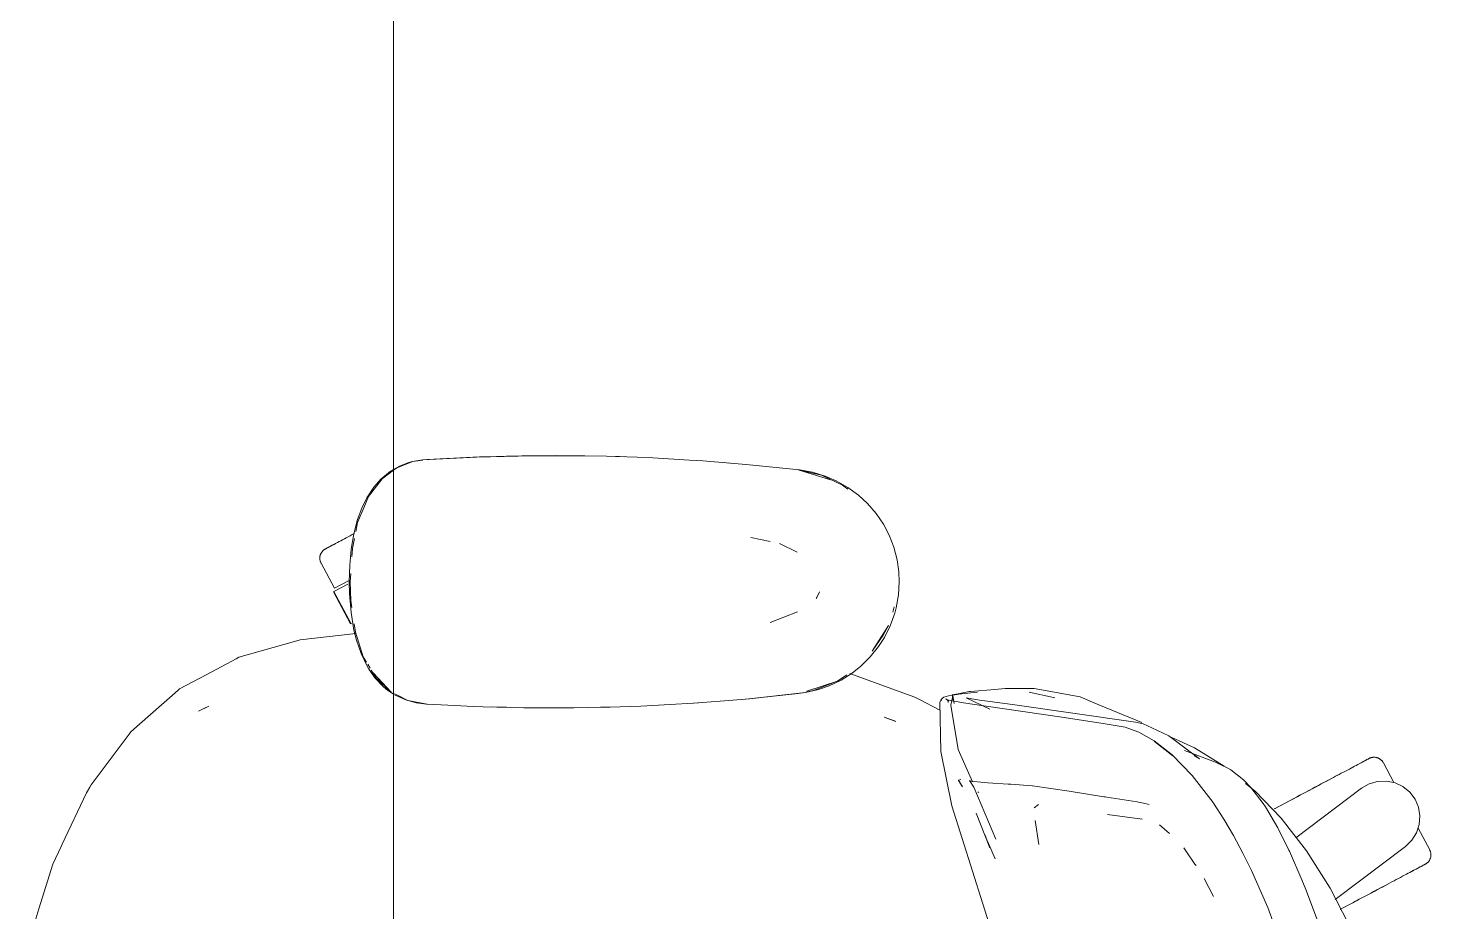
# Model space of a CAD drawing. Header units: millimetres. Extents: x 155927 to 326028, y -36033 to 97293.
# Drawn here: x 202085 to 202624, y 33683 to 34023 of the extents above; entities that cross this region are included whole.
import ezdxf

# ---------------------------------------------------------------- set-up
doc = ezdxf.new("R2010")
doc.units = ezdxf.units.MM
doc.header["$MEASUREMENT"] = 0
doc.layers.add('G-IMPT', color=8, linetype='CONTINUOUS', lineweight=9)
doc.layers.add('I-FURN', color=8, linetype='CONTINUOUS', lineweight=9)

msp = doc.modelspace()

# ---------------------------------------------------------------- linework, layer by layer
at = {"layer": 'G-IMPT'}
for p, q in [((202227.67, 33854.24), (202225.43, 33852.97)), ((202226.64, 33853.57), (202225.43, 33852.68)), ((202232.84, 33855.98), (202226.64, 33853.57)), ((202227.67, 33854.24), (202231.31, 33855.64)), ((202232.66, 33856), (202231.31, 33855.64)), ((202232.66, 33856), (202235.05, 33856.45)), ((202232.84, 33855.98), (202236.68, 33856.57)), ((202236.7, 33856.7), (202235.05, 33856.45)), ((202258.48, 33857.79), (202236.7, 33856.7)), ((202257.28, 33857.75), (202236.7, 33856.7)), ((202236.7, 33856.7), (202238.31, 33856.81)), ((202258.48, 33857.79), (202238.31, 33856.81)), ((202278.67, 33858.25), (202257.28, 33857.75)), ((202268.84, 33858.09), (202257.28, 33857.75)), ((202257.28, 33857.75), (202258.48, 33857.79)), ((202278.67, 33858.25), (202258.48, 33857.79)), ((202268.84, 33858.09), (202288.06, 33858.3)), ((202278.67, 33858.25), (202268.84, 33858.09)), ((202298.86, 33858.21), (202268.84, 33858.09)), ((202276.63, 33858.23), (202274.72, 33858.16)), ((202278.67, 33858.21), (202276.63, 33858.23)), ((202298.86, 33858.21), (202278.67, 33858.25)), ((202298.86, 33858.21), (202288.06, 33858.3)), ((202298.86, 33858.21), (202307.27, 33858.04)), ((202319.03, 33857.65), (202307.27, 33858.04)), ((202312.21, 33857.9), (202310.72, 33857.92)), ((202314.15, 33857.79), (202312.21, 33857.9)), ((202319.03, 33857.65), (202325.06, 33857.4)), ((202339.2, 33856.59), (202325.06, 33857.4)), ((202344.28, 33856.26), (202339.2, 33856.59)), ((202344.28, 33856.26), (202359.34, 33855.02)), ((202352.47, 33855.61), (202354.14, 33855.44)), ((202359.34, 33855.02), (202363.47, 33854.67)), ((202363.47, 33854.67), (202381.4, 33852.76)), ((202221.02, 33849.41), (202215.8, 33842.62)), ((202217.83, 33846.17), (202220.5, 33849.21)), ((202224.24, 33852.29), (202220.5, 33849.21)), ((202225.43, 33852.68), (202221.02, 33849.41)), ((202225.43, 33852.97), (202224.24, 33852.29)), ((202380.88, 33852.76), (202393.35, 33848.93)), ((202380.88, 33852.76), (202384.2, 33851.85)), ((202381.4, 33852.76), (202386.44, 33851.87)), ((202389.85, 33850.72), (202381.45, 33852.64)), ((202393.35, 33848.93), (202384.2, 33851.85)), ((202391.3, 33850.4), (202386.44, 33851.87)), ((202389.85, 33850.72), (202397.92, 33846.98)), ((202395.54, 33848.59), (202391.3, 33850.4)), ((202395.54, 33848.59), (202399.98, 33846.08)), ((202215.8, 33842.62), (202213.96, 33838.22)), ((202215.18, 33842.12), (202217.83, 33846.17)), ((202400.03, 33845.39), (202397.92, 33846.98)), ((202404.07, 33843.08), (202399.98, 33846.08)), ((202404.07, 33843.08), (202407.5, 33839.92)), ((202211.61, 33833.71), (202213.19, 33838.05)), ((202211.63, 33832.6), (202213.96, 33838.22)), ((202215.18, 33842.12), (202213.19, 33838.05)), ((202410.83, 33836.08), (202407.5, 33839.92)), ((202211.61, 33833.71), (202210.18, 33828.23)), ((202211.63, 33832.6), (202210.92, 33829.14)), ((202413.66, 33831.92), (202410.83, 33836.08)), ((202413.66, 33831.92), (202415.85, 33827.75)), ((202209.18, 33822.3), (202210.18, 33828.23)), ((202210.36, 33826.39), (202209.59, 33822.64)), ((202362.68, 33826.8), (202370.12, 33825.22)), ((202415.85, 33827.75), (202417.68, 33823.04)), ((202209.18, 33822.3), (202208.61, 33816.15)), ((202209.59, 33822.64), (202209.4, 33819.43)), ((202380.51, 33821.19), (202373.73, 33824.46)), ((202418.94, 33818.17), (202417.68, 33823.04)), ((202208.43, 33809.81), (202208.61, 33816.15)), ((202418.94, 33818.17), (202419.59, 33813.66)), ((202209, 33812.92), (202208.81, 33809.81)), ((202419.76, 33809.81), (202419.59, 33813.66)), ((202208.52, 33805.31), (202208.43, 33809.81)), ((202208.52, 33805.31), (202209.1, 33797.99)), ((202209.04, 33802.65), (202208.81, 33809.81)), ((202389.15, 33805.99), (202388.13, 33803.76)), ((202419.47, 33804.77), (202418.59, 33799.82)), ((202419.76, 33809.81), (202419.47, 33804.77)), ((202209.04, 33802.65), (202209.43, 33799.87)), ((202388.13, 33803.76), (202387.84, 33803.31)), ((202417.22, 33798.13), (202417.84, 33800.16)), ((202418.59, 33799.82), (202418.02, 33797.7)), ((202210.21, 33791.23), (202209.1, 33797.99)), ((202370.18, 33794.09), (202380.61, 33798.24)), ((202416.31, 33792.92), (202418.02, 33797.7)), ((202210.88, 33789.88), (202189.6, 33787.47)), ((202211.19, 33787.3), (202210.21, 33791.23)), ((202210.3, 33793.68), (202210.76, 33790.39)), ((202210.76, 33790.39), (202213.79, 33781)), ((202415.66, 33793.02), (202409.34, 33783.07)), ((202413.5, 33789.34), (202409.34, 33783.07)), ((202415.66, 33793.02), (202413.5, 33789.34)), ((202416.31, 33792.92), (202414.07, 33788.41)), ((202187.34, 33786.83), (202166, 33780.83)), ((202187.34, 33786.83), (202189.6, 33787.47)), ((202211.19, 33787.3), (202212.93, 33782.22)), ((202408.61, 33780.89), (202411.8, 33784.87)), ((202414.07, 33788.41), (202411.8, 33784.87)), ((202164.89, 33780.23), (202153.65, 33774.22)), ((202166, 33780.83), (202164.89, 33780.23)), ((202212.93, 33782.22), (202215.14, 33777.58)), ((202213.79, 33781), (202215.04, 33778.91)), ((202215.54, 33778.08), (202216.4, 33776.64)), ((202408.61, 33780.89), (202405.01, 33777.34)), ((202153.65, 33774.22), (202143.21, 33768.64)), ((202215.14, 33777.58), (202215.94, 33776.21)), ((202218.39, 33772.75), (202215.94, 33776.21)), ((202216.87, 33775.85), (202218.76, 33772.69)), ((202217.56, 33774.78), (202218.84, 33773.31)), ((202217.56, 33774.78), (202224.47, 33767.39)), ((202221.25, 33769.7), (202218.39, 33772.75)), ((202218.76, 33772.69), (202224.47, 33767.39)), ((202219.47, 33772.59), (202222.05, 33769.62)), ((202396.05, 33771.6), (202399.63, 33774.02)), ((202397.38, 33771.99), (202401.7, 33774.72)), ((202400.81, 33774.6), (202419.75, 33767.66)), ((202405.01, 33777.34), (202401.7, 33774.72)), ((202127.76, 33755.03), (202142.55, 33768.05)), ((202142.55, 33768.05), (202143.21, 33768.64)), ((202221.25, 33769.7), (202222.57, 33768.57)), ((202224.47, 33767.39), (202222.05, 33769.62)), ((202225.43, 33766.61), (202222.57, 33768.57)), ((202383.7, 33767.2), (202360.75, 33764.74)), ((202383.7, 33767.2), (202362.26, 33764.84)), ((202383.7, 33767.2), (202380.88, 33766.86)), ((202383.7, 33767.2), (202388.66, 33768.35)), ((202383.78, 33767.41), (202386.83, 33767.99)), ((202396.05, 33771.6), (202384.2, 33767.78)), ((202393.35, 33770.69), (202384.2, 33767.78)), ((202386.83, 33767.99), (202395.01, 33771.19)), ((202392.8, 33769.8), (202388.66, 33768.35)), ((202397.38, 33771.99), (202392.8, 33769.8)), ((202396.05, 33771.6), (202393.35, 33770.69)), ((202419.75, 33767.66), (202425.72, 33765.47)), ((202446.64, 33767.6), (202442.39, 33766.78)), ((202442.59, 33766.6), (202447.28, 33767.12)), ((202447.11, 33767.64), (202446.64, 33767.6)), ((202447.11, 33767.64), (202456.43, 33768.44)), ((202447.28, 33767.12), (202449.87, 33767.33)), ((202456.43, 33768.44), (202460.39, 33768.78)), ((202464.56, 33768.78), (202460.39, 33768.78)), ((202471.52, 33768.76), (202464.56, 33768.78)), ((202469.66, 33767.35), (202478.97, 33765.3)), ((202471.52, 33768.76), (202489.22, 33765.52)), ((202150.51, 33760.02), (202154.4, 33761.98)), ((202152.81, 33761.2), (202154.4, 33761.98)), ((202226.7, 33766.29), (202225.43, 33766.91)), ((202225.79, 33766.37), (202230.12, 33764.38)), ((202226.7, 33766.29), (202230.96, 33764.18)), ((202234.07, 33763.31), (202230.12, 33764.38)), ((202230.96, 33764.18), (202238.31, 33762.81)), ((202238.08, 33762.81), (202234.07, 33763.31)), ((202243.75, 33762.53), (202238.08, 33762.81)), ((202243.75, 33762.53), (202256.31, 33761.91)), ((202259.85, 33761.79), (202256.31, 33761.91)), ((202275.52, 33761.41), (202259.85, 33761.79)), ((202263.25, 33761.73), (202266.58, 33761.59)), ((202268.8, 33761.59), (202266.58, 33761.59)), ((202300.22, 33761.44), (202312.52, 33761.73)), ((202306.99, 33761.58), (202304.92, 33761.58)), ((202308.65, 33761.65), (202306.99, 33761.58)), ((202320.4, 33762.03), (202312.52, 33761.73)), ((202320.4, 33762.03), (202331.71, 33762.57)), ((202340.58, 33763.13), (202331.71, 33762.57)), ((202340.58, 33763.13), (202350.87, 33763.86)), ((202342.62, 33763.27), (202340.72, 33763.18)), ((202342.62, 33763.27), (202344.04, 33763.4)), ((202362.26, 33764.84), (202350.87, 33763.86)), ((202360.75, 33764.74), (202380.88, 33766.86)), ((202427.48, 33764.54), (202425.72, 33765.47)), ((202435.38, 33760.4), (202427.48, 33764.54)), ((202435.31, 33763.59), (202435.92, 33764.62)), ((202435.7, 33744.6), (202435.31, 33763.59)), ((202435.79, 33764), (202435.92, 33764.62)), ((202435.79, 33764), (202435.9, 33764.55)), ((202435.92, 33764.62), (202435.9, 33764.55)), ((202436.3, 33765.12), (202435.92, 33764.62)), ((202436.83, 33765.44), (202436.3, 33765.12)), ((202436.83, 33765.44), (202438.7, 33765.99)), ((202438.19, 33764.4), (202437.68, 33764.79)), ((202438.78, 33764.23), (202437.68, 33764.79)), ((202438.78, 33764.23), (202438.16, 33764.4)), ((202438.16, 33764.4), (202444.43, 33763.29)), ((202438.19, 33764.4), (202438.51, 33763.86)), ((202438.59, 33763.36), (202438.51, 33763.86)), ((202441.97, 33766.53), (202438.7, 33765.99)), ((202440.3, 33765.93), (202439.61, 33762.35)), ((202442.33, 33745.3), (202439.61, 33762.35)), ((202442.39, 33766.78), (202440.06, 33766.34)), ((202440.79, 33763.06), (202440.06, 33766.34)), ((202440.79, 33763.06), (202440.3, 33765.93)), ((202441.97, 33766.53), (202442.59, 33766.6)), ((202444.43, 33763.29), (202452.28, 33762.18)), ((202445.4, 33765.2), (202454.59, 33760.84)), ((202445.4, 33765.2), (202446.26, 33765.06)), ((202451.29, 33764.23), (202446.26, 33765.06)), ((202451.29, 33764.23), (202452.58, 33764.01)), ((202452.28, 33762.18), (202483.16, 33757.63)), ((202463.25, 33762.57), (202452.58, 33764.01)), ((202463.25, 33762.57), (202510.46, 33755.9)), ((202478.97, 33765.3), (202479.54, 33765.15)), ((202489.22, 33765.52), (202493.08, 33763.92)), ((202496.45, 33762.53), (202493.08, 33763.92)), ((202512.9, 33755.74), (202496.45, 33762.53)), ((202150.51, 33760.02), (202152.81, 33761.2)), ((202275.52, 33761.41), (202280.03, 33761.36)), ((202280.03, 33761.36), (202294.75, 33761.37)), ((202300.22, 33761.44), (202294.75, 33761.37)), ((202418.44, 33756.06), (202413.98, 33757.7)), ((202413.98, 33757.7), (202417.86, 33756.32)), ((202418.44, 33756.06), (202417.86, 33756.32)), ((202483.16, 33757.63), (202498.92, 33755.23)), ((202109.21, 33731.7), (202123.78, 33751.19)), ((202123.78, 33751.19), (202124.5, 33752.16)), ((202127.76, 33755.03), (202124.5, 33752.16)), ((202506.59, 33753.93), (202498.92, 33755.23)), ((202506.59, 33753.93), (202511.38, 33752.18)), ((202510.46, 33755.9), (202513.45, 33755.25)), ((202511.81, 33751.97), (202511.38, 33752.18)), ((202517.64, 33748.68), (202511.81, 33751.97)), ((202516.82, 33753.68), (202513.45, 33755.25)), ((202516.82, 33753.68), (202523.34, 33750.64)), ((202517.64, 33748.68), (202524.61, 33743.26)), ((202524.82, 33742.96), (202517.87, 33748.35)), ((202517.87, 33748.35), (202521.24, 33745.76)), ((202524.82, 33742.96), (202521.24, 33745.76)), ((202535.05, 33741.7), (202523.34, 33750.64)), ((202524.53, 33749.97), (202533.16, 33745.99)), ((202533.16, 33745.99), (202544.6, 33738.87)), ((202435.7, 33744.6), (202439.89, 33723.65)), ((202442.33, 33745.3), (202447.94, 33732.95)), ((202532.34, 33735.36), (202524.61, 33743.26)), ((202529.39, 33744.94), (202541.3, 33740.43)), ((202535.05, 33741.7), (202533.01, 33742.86)), ((202543.52, 33739.35), (202541.3, 33740.43)), ((202532.34, 33735.36), (202540.36, 33724.92)), ((202545.96, 33738.18), (202543.52, 33739.35)), ((202547.1, 33737.56), (202545.96, 33738.18)), ((202547.1, 33737.56), (202551.96, 33733.7)), ((202107.38, 33728.64), (202107.81, 33729.35)), ((202108.75, 33730.92), (202107.81, 33729.35)), ((202109.21, 33731.7), (202108.75, 33730.92)), ((202442.47, 33733.48), (202442.53, 33733.5)), ((202442.47, 33733.48), (202444.06, 33731.01)), ((202443.41, 33733.77), (202442.53, 33733.5)), ((202444.06, 33731.01), (202442.53, 33733.5)), ((202442.53, 33733.5), (202444.02, 33731.03)), ((202447.4, 33733.18), (202446.68, 33733.47)), ((202446.68, 33733.47), (202448.44, 33730.8)), ((202447.4, 33733.18), (202447.41, 33733.18)), ((202449.79, 33732.88), (202447.41, 33733.18)), ((202448.44, 33730.8), (202456.87, 33710.82)), ((202449.79, 33732.88), (202449.87, 33732.88)), ((202453.75, 33732.58), (202449.87, 33732.88)), ((202461.61, 33732.02), (202453.75, 33732.58)), ((202462.59, 33731.95), (202461.61, 33732.02)), ((202470.83, 33731.33), (202462.59, 33731.95)), ((202470.83, 33731.33), (202470.91, 33731.32)), ((202484.98, 33729.29), (202470.91, 33731.32)), ((202484.98, 33729.29), (202498.34, 33727.17)), ((202551.96, 33733.7), (202554.86, 33730.68)), ((202556.53, 33729.26), (202552.85, 33732.26)), ((202554.86, 33730.68), (202559.57, 33724.55)), ((202556.53, 33729.26), (202566.48, 33718.96)), ((202107.38, 33728.64), (202098.12, 33709)), ((202449.89, 33729.08), (202450.32, 33728.81)), ((202471.57, 33722.94), (202473.21, 33724.22)), ((202498.34, 33727.17), (202498.85, 33727.09)), ((202499.46, 33727), (202498.85, 33727.09)), ((202499.46, 33727), (202511.18, 33725.2)), ((202511.18, 33725.2), (202511.65, 33725.12)), ((202513.63, 33724.7), (202511.65, 33725.12)), ((202515.8, 33724.24), (202513.63, 33724.7)), ((202540.53, 33724.67), (202540.36, 33724.92)), ((202544.41, 33718.57), (202540.53, 33724.67)), ((202559.57, 33724.55), (202560.43, 33723.26)), ((202455.88, 33673.41), (202439.89, 33723.65)), ((202452.57, 33712.46), (202449.32, 33720.93)), ((202499.76, 33720.32), (202513.12, 33718.54)), ((202513.12, 33718.54), (202512.64, 33718.68)), ((202544.41, 33718.57), (202548.18, 33712.34)), ((202565.17, 33715.26), (202560.43, 33723.26)), ((202576.29, 33706.36), (202566.48, 33718.96)), ((202471.93, 33717.99), (202473.33, 33708.83)), ((202471.93, 33717.99), (202471.97, 33717.64)), ((202523.61, 33713.04), (202519.71, 33716.38)), ((202565.47, 33714.66), (202565.17, 33715.26)), ((202565.47, 33714.66), (202569.47, 33706.65)), ((202094.5, 33701.32), (202097.69, 33708.08)), ((202098.12, 33709), (202097.69, 33708.08)), ((202454.59, 33707.56), (202452.57, 33712.67)), ((202452.57, 33712.67), (202454.59, 33707.56)), ((202452.57, 33712.46), (202454.59, 33707.56)), ((202453.6, 33710.08), (202456.64, 33703.37)), ((202551.75, 33705.55), (202548.18, 33712.34)), ((202529.89, 33706.41), (202529.14, 33707.51)), ((202529.89, 33706.41), (202533.38, 33701.27)), ((202551.75, 33705.55), (202555.14, 33698.82)), ((202569.69, 33706.21), (202569.47, 33706.65)), ((202569.69, 33706.21), (202574.47, 33695.25)), ((202585.26, 33692.07), (202576.29, 33706.36)), ((202094.5, 33701.32), (202089.17, 33684.04)), ((202533.38, 33701.27), (202533.78, 33700.7)), ((202561.32, 33684.6), (202555.14, 33698.82)), ((202536.91, 33695.8), (202540.46, 33688.83)), ((202574.47, 33695.25), (202575.95, 33691.57)), ((202581.55, 33676.5), (202575.95, 33691.57)), ((202592.36, 33678.29), (202585.26, 33692.07)), ((202089.17, 33684.04), (202084.98, 33670.44)), ((202566.78, 33669.72), (202561.32, 33684.6))]:
    msp.add_line(p, q, dxfattribs=at)
at = {"layer": 'I-FURN'}
for p, q in [((202225.43, 32807.61), (202225.43, 34207.61)), ((202225.43, 34207.61), (202225.43, 32807.61)), ((202206.52, 33826.29), (202205.83, 33825.92)), ((202207.25, 33826.68), (202206.52, 33826.29)), ((202208, 33827.07), (202207.25, 33826.68)), ((202208.77, 33827.49), (202208, 33827.07)), ((202209.57, 33827.91), (202208.77, 33827.49)), ((202210.4, 33828.35), (202209.57, 33827.91)), ((202197.61, 33820.83), (202197.69, 33820.96)), ((202197.69, 33820.96), (202197.78, 33821.1)), ((202197.78, 33821.1), (202197.87, 33821.23)), ((202197.87, 33821.23), (202197.97, 33821.36)), ((202197.97, 33821.36), (202198.07, 33821.48)), ((202198.07, 33821.48), (202198.18, 33821.6)), ((202198.18, 33821.6), (202198.29, 33821.72)), ((202198.29, 33821.72), (202198.41, 33821.83)), ((202198.41, 33821.83), (202198.53, 33821.94)), ((202198.53, 33821.94), (202198.65, 33822.04)), ((202198.65, 33822.04), (202198.78, 33822.14)), ((202198.78, 33822.14), (202198.91, 33822.23)), ((202198.91, 33822.23), (202199.05, 33822.31)), ((202199.05, 33822.31), (202199.19, 33822.39)), ((202199.19, 33822.39), (202199.23, 33822.41)), ((202199.28, 33822.44), (202199.23, 33822.42)), ((202199.23, 33822.41), (202199.25, 33822.42)), ((202199.23, 33822.42), (202199.23, 33822.41)), ((202199.25, 33822.42), (202199.31, 33822.46)), ((202199.36, 33822.48), (202199.28, 33822.44)), ((202199.31, 33822.46), (202199.41, 33822.51)), ((202199.48, 33822.55), (202199.36, 33822.48)), ((202199.41, 33822.51), (202199.55, 33822.58)), ((202199.64, 33822.63), (202199.48, 33822.55)), ((202199.55, 33822.58), (202199.73, 33822.68)), ((202199.84, 33822.74), (202199.64, 33822.63)), ((202199.73, 33822.68), (202199.95, 33822.8)), ((202200.08, 33822.87), (202199.84, 33822.74)), ((202199.95, 33822.8), (202200.21, 33822.93)), ((202200.36, 33823.02), (202200.08, 33822.87)), ((202200.21, 33822.93), (202200.51, 33823.09)), ((202200.68, 33823.18), (202200.36, 33823.02)), ((202200.51, 33823.09), (202200.84, 33823.27)), ((202201.04, 33823.37), (202200.68, 33823.18)), ((202200.84, 33823.27), (202201.21, 33823.47)), ((202201.43, 33823.58), (202201.04, 33823.37)), ((202201.21, 33823.47), (202201.62, 33823.69)), ((202201.86, 33823.81), (202201.43, 33823.58)), ((202201.62, 33823.69), (202202.07, 33823.92)), ((202202.33, 33824.06), (202201.86, 33823.81)), ((202202.07, 33823.92), (202202.55, 33824.18)), ((202202.83, 33824.33), (202202.33, 33824.06)), ((202202.55, 33824.18), (202203.07, 33824.45)), ((202203.36, 33824.61), (202202.83, 33824.33)), ((202203.07, 33824.45), (202203.62, 33824.75)), ((202203.93, 33824.91), (202203.36, 33824.61)), ((202203.62, 33824.75), (202204.2, 33825.06)), ((202204.53, 33825.23), (202203.93, 33824.91)), ((202205.17, 33825.57), (202204.53, 33825.23)), ((202205.83, 33825.92), (202205.17, 33825.57)), ((202197.09, 33818.98), (202197.1, 33819.14)), ((202197.09, 33818.82), (202197.09, 33818.98)), ((202197.1, 33818.66), (202197.09, 33818.82)), ((202197.1, 33819.14), (202197.12, 33819.3)), ((202197.11, 33818.5), (202197.1, 33818.66)), ((202197.12, 33818.34), (202197.11, 33818.5)), ((202197.12, 33819.3), (202197.14, 33819.46)), ((202197.15, 33818.18), (202197.12, 33818.34)), ((202197.14, 33819.46), (202197.16, 33819.62)), ((202197.18, 33818.02), (202197.15, 33818.18)), ((202197.16, 33819.62), (202197.2, 33819.78)), ((202197.21, 33817.86), (202197.18, 33818.02)), ((202197.2, 33819.78), (202197.24, 33819.93)), ((202197.26, 33817.71), (202197.21, 33817.86)), ((202197.24, 33819.93), (202197.28, 33820.09)), ((202197.31, 33817.55), (202197.26, 33817.71)), ((202197.28, 33820.09), (202197.34, 33820.24)), ((202197.36, 33817.4), (202197.31, 33817.55)), ((202197.34, 33820.24), (202197.4, 33820.39)), ((202197.42, 33817.25), (202197.36, 33817.4)), ((202197.4, 33820.39), (202197.46, 33820.54)), ((202197.49, 33817.11), (202197.42, 33817.25)), ((202197.46, 33820.54), (202197.53, 33820.68)), ((202197.56, 33816.96), (202197.49, 33817.11)), ((202197.53, 33820.68), (202197.61, 33820.83)), ((202197.56, 33816.96), (202202.71, 33807.28)), ((202202.71, 33807.28), (202208.34, 33810.27)), ((202202.36, 33805.95), (202208.93, 33793.59)), ((202202.53, 33806.05), (202207.82, 33808.86)), ((202209.1, 33793.68), (202202.53, 33806.05)), ((202209.2, 33793.73), (202209.1, 33793.68)), ((202596.99, 33740.12), (202596.47, 33739.85)), ((202596.71, 33739.98), (202597.21, 33740.25)), ((202597.47, 33740.38), (202596.99, 33740.12)), ((202597.21, 33740.25), (202597.68, 33740.49)), ((202597.92, 33740.62), (202597.47, 33740.38)), ((202597.68, 33740.49), (202598.11, 33740.72)), ((202598.33, 33740.84), (202597.92, 33740.62)), ((202598.11, 33740.72), (202598.5, 33740.93)), ((202598.7, 33741.03), (202598.33, 33740.84)), ((202598.5, 33740.93), (202598.86, 33741.12)), ((202599.03, 33741.21), (202598.7, 33741.03)), ((202598.86, 33741.12), (202599.18, 33741.29)), ((202599.33, 33741.37), (202599.03, 33741.21)), ((202599.18, 33741.29), (202599.45, 33741.44)), ((202599.59, 33741.51), (202599.33, 33741.37)), ((202599.45, 33741.44), (202599.7, 33741.56)), ((202599.81, 33741.63), (202599.59, 33741.51)), ((202599.7, 33741.56), (202599.9, 33741.67)), ((202599.99, 33741.72), (202599.81, 33741.63)), ((202599.9, 33741.67), (202600.06, 33741.76)), ((202600.13, 33741.8), (202599.99, 33741.72)), ((202600.06, 33741.76), (202600.18, 33741.82)), ((202600.23, 33741.85), (202600.13, 33741.8)), ((202600.18, 33741.82), (202600.26, 33741.87)), ((202600.29, 33741.88), (202600.23, 33741.85)), ((202600.26, 33741.87), (202600.3, 33741.89)), ((202600.31, 33741.89), (202600.29, 33741.88)), ((202600.3, 33741.89), (202600.31, 33741.89)), ((202600.31, 33741.89), (202600.45, 33741.96)), ((202600.45, 33741.96), (202600.6, 33742.03)), ((202600.6, 33742.03), (202600.75, 33742.09)), ((202600.75, 33742.09), (202600.9, 33742.15)), ((202600.9, 33742.15), (202601.05, 33742.2)), ((202601.05, 33742.2), (202601.21, 33742.24)), ((202601.21, 33742.24), (202601.37, 33742.28)), ((202601.37, 33742.28), (202601.53, 33742.31)), ((202601.53, 33742.31), (202601.68, 33742.33)), ((202601.68, 33742.33), (202601.85, 33742.35)), ((202601.85, 33742.35), (202602.01, 33742.36)), ((202602.01, 33742.36), (202602.17, 33742.36)), ((202602.17, 33742.36), (202602.33, 33742.36)), ((202602.33, 33742.36), (202602.49, 33742.35)), ((202602.49, 33742.35), (202602.65, 33742.34)), ((202602.65, 33742.34), (202602.81, 33742.32)), ((202602.81, 33742.32), (202602.97, 33742.29)), ((202602.97, 33742.29), (202603.13, 33742.26)), ((202603.13, 33742.26), (202603.28, 33742.22)), ((202603.28, 33742.22), (202603.44, 33742.17)), ((202603.44, 33742.17), (202603.59, 33742.12)), ((202603.59, 33742.12), (202603.74, 33742.06)), ((202603.74, 33742.06), (202603.89, 33741.99)), ((202603.89, 33741.99), (202604.03, 33741.92)), ((202604.03, 33741.92), (202604.17, 33741.85)), ((202604.17, 33741.85), (202604.31, 33741.77)), ((202604.31, 33741.77), (202604.45, 33741.68)), ((202604.45, 33741.68), (202604.58, 33741.59)), ((202604.58, 33741.59), (202604.71, 33741.49)), ((202604.71, 33741.49), (202604.83, 33741.39)), ((202604.83, 33741.39), (202604.95, 33741.28)), ((202604.95, 33741.28), (202605.07, 33741.17)), ((202605.07, 33741.17), (202605.18, 33741.05)), ((202605.18, 33741.05), (202605.29, 33740.93)), ((202605.29, 33740.93), (202605.39, 33740.8)), ((202605.39, 33740.8), (202605.48, 33740.67)), ((202605.48, 33740.67), (202605.57, 33740.54)), ((202605.57, 33740.54), (202605.66, 33740.4)), ((202605.66, 33740.4), (202605.74, 33740.26)), ((202605.74, 33740.26), (202605.76, 33740.23)), ((202609.79, 33732.64), (202605.76, 33740.23)), ((202587.02, 33734.83), (202586.12, 33734.35)), ((202586.54, 33734.57), (202587.43, 33735.04)), ((202587.9, 33735.29), (202587.02, 33734.83)), ((202587.43, 33735.04), (202588.29, 33735.5)), ((202588.75, 33735.75), (202587.9, 33735.29)), ((202588.29, 33735.5), (202589.14, 33735.95)), ((202589.59, 33736.19), (202588.75, 33735.75)), ((202590.4, 33736.62), (202589.59, 33736.19)), ((202591.19, 33737.04), (202590.4, 33736.62)), ((202591.95, 33737.45), (202591.19, 33737.04)), ((202592.69, 33737.84), (202591.95, 33737.45)), ((202593.39, 33738.21), (202592.69, 33737.84)), ((202594.07, 33738.57), (202593.39, 33738.21)), ((202594.72, 33738.92), (202594.07, 33738.57)), ((202595.34, 33739.25), (202594.72, 33738.92)), ((202595.92, 33739.56), (202595.34, 33739.25)), ((202595.61, 33739.39), (202596.18, 33739.69)), ((202596.47, 33739.85), (202595.92, 33739.56)), ((202596.18, 33739.69), (202596.71, 33739.98)), ((202572.1, 33711.37), (202597.42, 33730.45)), ((202575.91, 33728.92), (202576.91, 33729.45)), ((202577.45, 33729.74), (202576.45, 33729.2)), ((202576.91, 33729.45), (202577.91, 33729.98)), ((202578.45, 33730.27), (202577.45, 33729.74)), ((202577.91, 33729.98), (202578.91, 33730.51)), ((202579.45, 33730.8), (202578.45, 33730.27)), ((202578.91, 33730.51), (202579.9, 33731.04)), ((202580.43, 33731.32), (202579.45, 33730.8)), ((202579.9, 33731.04), (202580.88, 33731.56)), ((202581.41, 33731.84), (202580.43, 33731.32)), ((202580.88, 33731.56), (202581.86, 33732.08)), ((202582.38, 33732.36), (202581.41, 33731.84)), ((202581.86, 33732.08), (202582.82, 33732.59)), ((202583.34, 33732.87), (202582.38, 33732.36)), ((202582.82, 33732.59), (202583.77, 33733.1)), ((202584.28, 33733.37), (202583.34, 33732.87)), ((202583.77, 33733.1), (202584.71, 33733.6)), ((202585.21, 33733.86), (202584.28, 33733.37)), ((202584.71, 33733.6), (202585.63, 33734.09)), ((202586.12, 33734.35), (202585.21, 33733.86)), ((202585.63, 33734.09), (202586.54, 33734.57)), ((202597.42, 33730.45), (202600.33, 33732.14)), ((202600.33, 33732.14), (202603.57, 33733.08)), ((202603.57, 33733.08), (202606.94, 33733.22)), ((202606.94, 33733.22), (202610.25, 33732.55)), ((202610.25, 33732.55), (202613.3, 33731.11)), ((202613.3, 33731.11), (202615.92, 33728.98)), ((202566.57, 33723.95), (202565.63, 33723.45)), ((202566.06, 33723.68), (202567.01, 33724.18)), ((202567.52, 33724.46), (202566.57, 33723.95)), ((202567.01, 33724.18), (202567.97, 33724.69)), ((202568.49, 33724.97), (202567.52, 33724.46)), ((202567.97, 33724.69), (202568.93, 33725.21)), ((202569.46, 33725.49), (202568.49, 33724.97)), ((202568.93, 33725.21), (202569.91, 33725.73)), ((202570.45, 33726.01), (202569.46, 33725.49)), ((202569.91, 33725.73), (202570.9, 33726.25)), ((202571.44, 33726.54), (202570.45, 33726.01)), ((202570.9, 33726.25), (202571.89, 33726.78)), ((202572.43, 33727.07), (202571.44, 33726.54)), ((202571.89, 33726.78), (202572.89, 33727.31)), ((202573.43, 33727.6), (202572.43, 33727.07)), ((202572.89, 33727.31), (202573.9, 33727.85)), ((202574.44, 33728.14), (202573.43, 33727.6)), ((202573.9, 33727.85), (202574.9, 33728.38)), ((202575.44, 33728.67), (202574.44, 33728.14)), ((202574.9, 33728.38), (202575.91, 33728.92)), ((202576.45, 33729.2), (202575.44, 33728.67)), ((202615.92, 33728.98), (202617.95, 33726.28)), ((202617.95, 33726.28), (202619.27, 33723.18)), ((202564.71, 33722.96), (202563.81, 33722.48)), ((202564.22, 33722.7), (202565.13, 33723.19)), ((202565.63, 33723.45), (202564.71, 33722.96)), ((202565.13, 33723.19), (202566.06, 33723.68)), ((202619.27, 33723.18), (202619.82, 33719.85)), ((202619.82, 33719.85), (202619.55, 33716.49)), ((202618.49, 33713.29), (202616.69, 33710.44)), ((202619.55, 33716.49), (202618.49, 33713.29)), ((202623.57, 33706.73), (202619.1, 33715.14)), ((202614.26, 33708.1), (202587.19, 33687.7)), ((202616.69, 33710.44), (202614.26, 33708.1)), ((202623.17, 33702.33), (202623.07, 33702.2)), ((202623.27, 33702.46), (202623.17, 33702.33)), ((202623.36, 33702.59), (202623.27, 33702.46)), ((202623.45, 33702.72), (202623.36, 33702.59)), ((202623.53, 33702.86), (202623.45, 33702.72)), ((202623.6, 33703), (202623.53, 33702.86)), ((202623.57, 33706.73), (202623.65, 33706.58)), ((202623.67, 33703.15), (202623.6, 33703)), ((202623.65, 33706.58), (202623.71, 33706.44)), ((202623.74, 33703.3), (202623.67, 33703.15)), ((202623.71, 33706.44), (202623.77, 33706.29)), ((202623.8, 33703.45), (202623.74, 33703.3)), ((202623.77, 33706.29), (202623.83, 33706.14)), ((202623.85, 33703.6), (202623.8, 33703.45)), ((202623.83, 33706.14), (202623.88, 33705.98)), ((202623.9, 33703.75), (202623.85, 33703.6)), ((202623.88, 33705.98), (202623.92, 33705.83)), ((202623.94, 33703.91), (202623.9, 33703.75)), ((202623.92, 33705.83), (202623.96, 33705.67)), ((202623.97, 33704.07), (202623.94, 33703.91)), ((202623.96, 33705.67), (202623.99, 33705.51)), ((202624, 33704.23), (202623.97, 33704.07)), ((202623.99, 33705.51), (202624.01, 33705.35)), ((202624.02, 33704.39), (202624, 33704.23)), ((202624.01, 33705.35), (202624.03, 33705.19)), ((202624.03, 33704.55), (202624.02, 33704.39)), ((202624.03, 33705.19), (202624.04, 33705.03)), ((202624.04, 33704.71), (202624.03, 33704.55)), ((202624.04, 33705.03), (202624.04, 33704.87)), ((202624.04, 33704.87), (202624.04, 33704.71)), ((202613.14, 33696.61), (202613.89, 33697.01)), ((202613.89, 33697.01), (202614.61, 33697.4)), ((202614.61, 33697.4), (202615.3, 33697.77)), ((202615.3, 33697.77), (202615.97, 33698.12)), ((202615.97, 33698.12), (202616.6, 33698.46)), ((202616.6, 33698.46), (202617.2, 33698.78)), ((202617.52, 33698.94), (202616.93, 33698.63)), ((202617.2, 33698.78), (202617.77, 33699.08)), ((202618.07, 33699.23), (202617.52, 33698.94)), ((202617.77, 33699.08), (202618.31, 33699.36)), ((202618.58, 33699.51), (202618.07, 33699.23)), ((202618.31, 33699.36), (202618.81, 33699.63)), ((202619.07, 33699.77), (202618.58, 33699.51)), ((202618.81, 33699.63), (202619.28, 33699.88)), ((202619.51, 33700), (202619.07, 33699.77)), ((202619.28, 33699.88), (202619.7, 33700.11)), ((202619.92, 33700.22), (202619.51, 33700)), ((202619.7, 33700.11), (202620.1, 33700.31)), ((202620.29, 33700.42), (202619.92, 33700.22)), ((202620.1, 33700.31), (202620.45, 33700.5)), ((202620.63, 33700.6), (202620.29, 33700.42)), ((202620.45, 33700.5), (202620.77, 33700.67)), ((202620.93, 33700.76), (202620.63, 33700.6)), ((202620.77, 33700.67), (202621.05, 33700.82)), ((202621.19, 33700.89), (202620.93, 33700.76)), ((202621.05, 33700.82), (202621.29, 33700.95)), ((202621.4, 33701.01), (202621.19, 33700.89)), ((202621.29, 33700.95), (202621.49, 33701.06)), ((202621.58, 33701.11), (202621.4, 33701.01)), ((202621.49, 33701.06), (202621.65, 33701.14)), ((202621.72, 33701.18), (202621.58, 33701.11)), ((202621.65, 33701.14), (202621.78, 33701.21)), ((202621.83, 33701.23), (202621.72, 33701.18)), ((202621.78, 33701.21), (202621.86, 33701.25)), ((202621.89, 33701.27), (202621.83, 33701.23)), ((202621.86, 33701.25), (202621.9, 33701.27)), ((202621.91, 33701.28), (202621.89, 33701.27)), ((202621.9, 33701.27), (202621.91, 33701.28)), ((202621.94, 33701.3), (202621.91, 33701.28)), ((202622.08, 33701.38), (202621.94, 33701.3)), ((202622.22, 33701.46), (202622.08, 33701.38)), ((202622.35, 33701.55), (202622.22, 33701.46)), ((202622.48, 33701.65), (202622.35, 33701.55)), ((202622.61, 33701.75), (202622.48, 33701.65)), ((202622.73, 33701.86), (202622.61, 33701.75)), ((202622.85, 33701.97), (202622.73, 33701.86)), ((202622.96, 33702.08), (202622.85, 33701.97)), ((202623.07, 33702.2), (202622.96, 33702.08)), ((202603.98, 33691.74), (202603.01, 33691.23)), ((202603.45, 33691.47), (202604.42, 33691.98)), ((202604.93, 33692.25), (202603.98, 33691.74)), ((202604.42, 33691.98), (202605.37, 33692.48)), ((202605.88, 33692.75), (202604.93, 33692.25)), ((202605.37, 33692.48), (202606.31, 33692.98)), ((202606.81, 33693.25), (202605.88, 33692.75)), ((202606.31, 33692.98), (202607.23, 33693.47)), ((202607.72, 33693.73), (202606.81, 33693.25)), ((202607.23, 33693.47), (202608.13, 33693.95)), ((202608.13, 33693.95), (202609.02, 33694.43)), ((202609.02, 33694.43), (202609.89, 33694.89)), ((202609.89, 33694.89), (202610.74, 33695.34)), ((202610.74, 33695.34), (202611.56, 33695.78)), ((202611.56, 33695.78), (202612.36, 33696.2)), ((202612.36, 33696.2), (202613.14, 33696.61)), ((202592.5, 33685.64), (202593.49, 33686.17)), ((202594.03, 33686.45), (202593.03, 33685.92)), ((202593.49, 33686.17), (202594.49, 33686.7)), ((202595.03, 33686.99), (202594.03, 33686.45)), ((202594.49, 33686.7), (202595.49, 33687.23)), ((202596.03, 33687.52), (202595.03, 33686.99)), ((202595.49, 33687.23), (202596.5, 33687.77)), ((202597.04, 33688.05), (202596.03, 33687.52)), ((202596.5, 33687.77), (202597.5, 33688.3)), ((202598.04, 33688.59), (202597.04, 33688.05)), ((202597.5, 33688.3), (202598.51, 33688.83)), ((202599.05, 33689.12), (202598.04, 33688.59)), ((202598.51, 33688.83), (202599.51, 33689.37)), ((202600.05, 33689.65), (202599.05, 33689.12)), ((202599.51, 33689.37), (202600.51, 33689.9)), ((202601.04, 33690.18), (202600.05, 33689.65)), ((202600.51, 33689.9), (202601.5, 33690.42)), ((202602.03, 33690.71), (202601.04, 33690.18)), ((202601.5, 33690.42), (202602.48, 33690.95)), ((202603.01, 33691.23), (202602.03, 33690.71)), ((202602.48, 33690.95), (202603.45, 33691.47)), ((202590.08, 33684.36), (202589.12, 33683.84)), ((202589.56, 33684.08), (202590.53, 33684.59)), ((202591.06, 33684.87), (202590.08, 33684.36)), ((202590.53, 33684.59), (202591.51, 33685.11)), ((202592.04, 33685.4), (202591.06, 33684.87)), ((202591.51, 33685.11), (202592.5, 33685.64)), ((202593.03, 33685.92), (202592.04, 33685.4))]:
    msp.add_line(p, q, dxfattribs=at)

doc.saveas('drawing.dxf')
